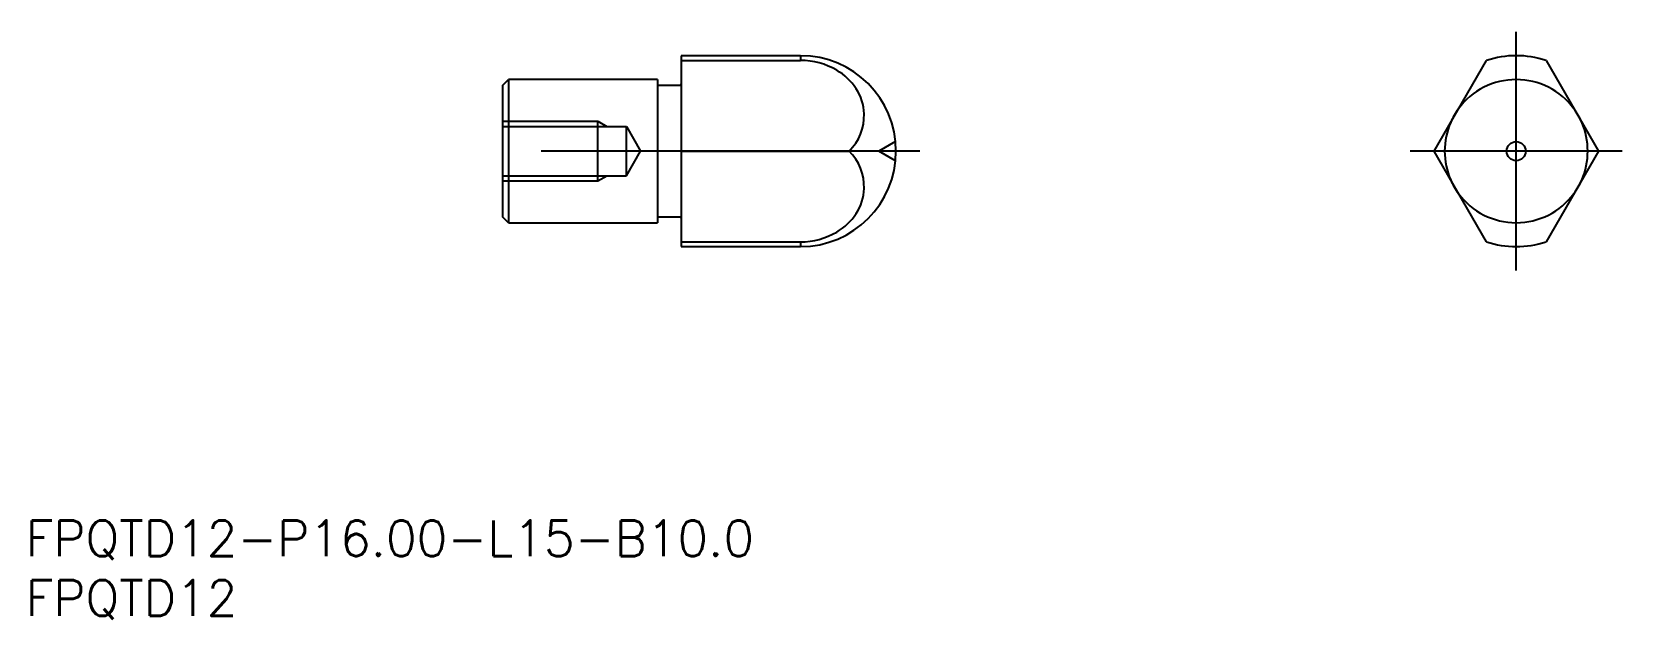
# Model space of a CAD drawing. Extents: x -124 to 9, y -39 to 10.
import ezdxf

# ---------------------------------------------------------------- set-up
doc = ezdxf.new("R2010")
doc.units = 0
doc.linetypes.add('CENTER', pattern=[50.8, 31.75, -6.35, 6.35, -6.35])
doc.linetypes.add('DASHED', pattern=[19.05, 12.7, -6.35])
doc.layers.get('0').update_dxf_attribs({"linetype": 'CONTINUOUS'})
doc.layers.add('CENTER', color=1, linetype='CENTER')
doc.styles.get("Standard").update_dxf_attribs({"font": 'txt.shx', "height": 3, "bigfont": 'bigfont.shx'})

msp = doc.modelspace()

# ---------------------------------------------------------------- linework, layer by layer
at = {"color": 7, "linetype": 'CONTINUOUS'}
for p, q in [((-70, 8), (-70, -8)), ((-60, 8), (-70, 8)), ((-70, 7.6), (-60, 7.6)), ((-60, 8), (-60, 7.6)), ((-6.89, 0), (-2.5, 7.6)), ((2.5, 7.6), (6.89, 0)), ((-85, 5.5), (-84.5, 6)), ((-85, 5.5), (-85, -5.5)), ((-72, 6), (-84.5, 6)), ((-84.5, 6), (-84.5, -6)), ((-72, 6), (-72, -6)), ((-70.1, 5.5), (-71.9, 5.5)), ((-2.5, -7.6), (-6.89, 0)), ((6.89, 0), (2.5, -7.6)), ((-70, 0), (-55.93, 0)), ((-84.5, -6), (-85, -5.5)), ((-84.5, -6), (-72, -6)), ((-71.9, -5.5), (-70.1, -5.5)), ((-70, -7.6), (-60, -7.6)), ((-70, -8), (-60, -8)), ((-60, -7.6), (-60, -8))]:
    msp.add_line(p, q, dxfattribs=at)
at = {"color": 3, "linetype": 'DASHED'}
for p, q in [((-85, 2.5), (-77, 2.5)), ((-85, 2.07), (-74.6, 2.07)), ((-77, -2.5), (-77, 2.5)), ((-77, 2.5), (-76.25, 2.07)), ((-74.6, -2.07), (-74.6, 2.07)), ((-74.6, 2.07), (-73.41, 0)), ((-52.04, 0.8), (-53.43, 0)), ((-52.04, -0.8), (-53.43, 0)), ((-74.6, -2.07), (-73.41, 0)), ((-85, -2.07), (-74.6, -2.07)), ((-85, -2.5), (-77, -2.5)), ((-77, -2.5), (-76.25, -2.07))]:
    msp.add_line(p, q, dxfattribs=at)
at = {"color": 7, "linetype": 'CONTINUOUS'}
msp.add_circle((0, 0), 0.8, dxfattribs=at)
for centre, radius, start, end in [((-60, 0), 8, 270, 90), ((-59.98, 1.69), 5.91, 59.4165, 90.2335), ((-59.46, 2.53), 4.93, 33.2247, 59.585), ((0, 0), 8, 71.79, 108.21), ((-71.9, 5.6), 0.1, 180, 270), ((-70.1, 5.6), 0.1, 270, 0), ((-58.85, 2.96), 4.18, 2.2164, 32.9423), ((-58.9, 3.01), 4.23, 314.6347, 1.4655), ((0, 0), 6, 143.7849, 156.2151), ((0, 0), 6, 23.7849, 36.2151), ((-58.9, -3.01), 4.23, 358.5345, 45.3653), ((0, 0), 6, 203.7849, 216.2151), ((0, 0), 6, 323.7849, 336.2151), ((-58.85, -2.96), 4.18, 327.0577, 357.7836), ((-59.46, -2.53), 4.93, 300.415, 326.7753), ((-71.9, -5.6), 0.1, 90, 180), ((-70.1, -5.6), 0.1, 0, 90), ((-59.98, -1.69), 5.91, 269.7665, 300.5835), ((0, 0), 8, 251.79, 288.21)]:
    msp.add_arc(centre, radius, start, end, dxfattribs=at)
at = {"color": 3, "linetype": 'DASHED'}
for start, end in [(36.2151, 143.7849), (156.2151, 203.7849), (336.2151, 23.7849), (216.2151, 323.7849)]:
    msp.add_arc((0, 0), 6, start, end, dxfattribs=at)
at = {"layer": 'CENTER', "color": 1, "linetype": 'CENTER'}
for p, q in [((0, -10), (0, 10)), ((-50, 0), (-87, 0)), ((8.89, 0), (-8.89, 0))]:
    msp.add_line(p, q, dxfattribs=at)

# ---------------------------------------------------------------- texts
at = {"color": 7, "linetype": 'CONTINUOUS'}
for s, p in [('FPQTD12-P16.00-L15-B10.0', (-124.97, -33.94)), ('FPQTD12', (-124.97, -38.94))]:
    msp.add_text(s, height=3, dxfattribs=at).set_placement(p)

doc.saveas('drawing.dxf')
